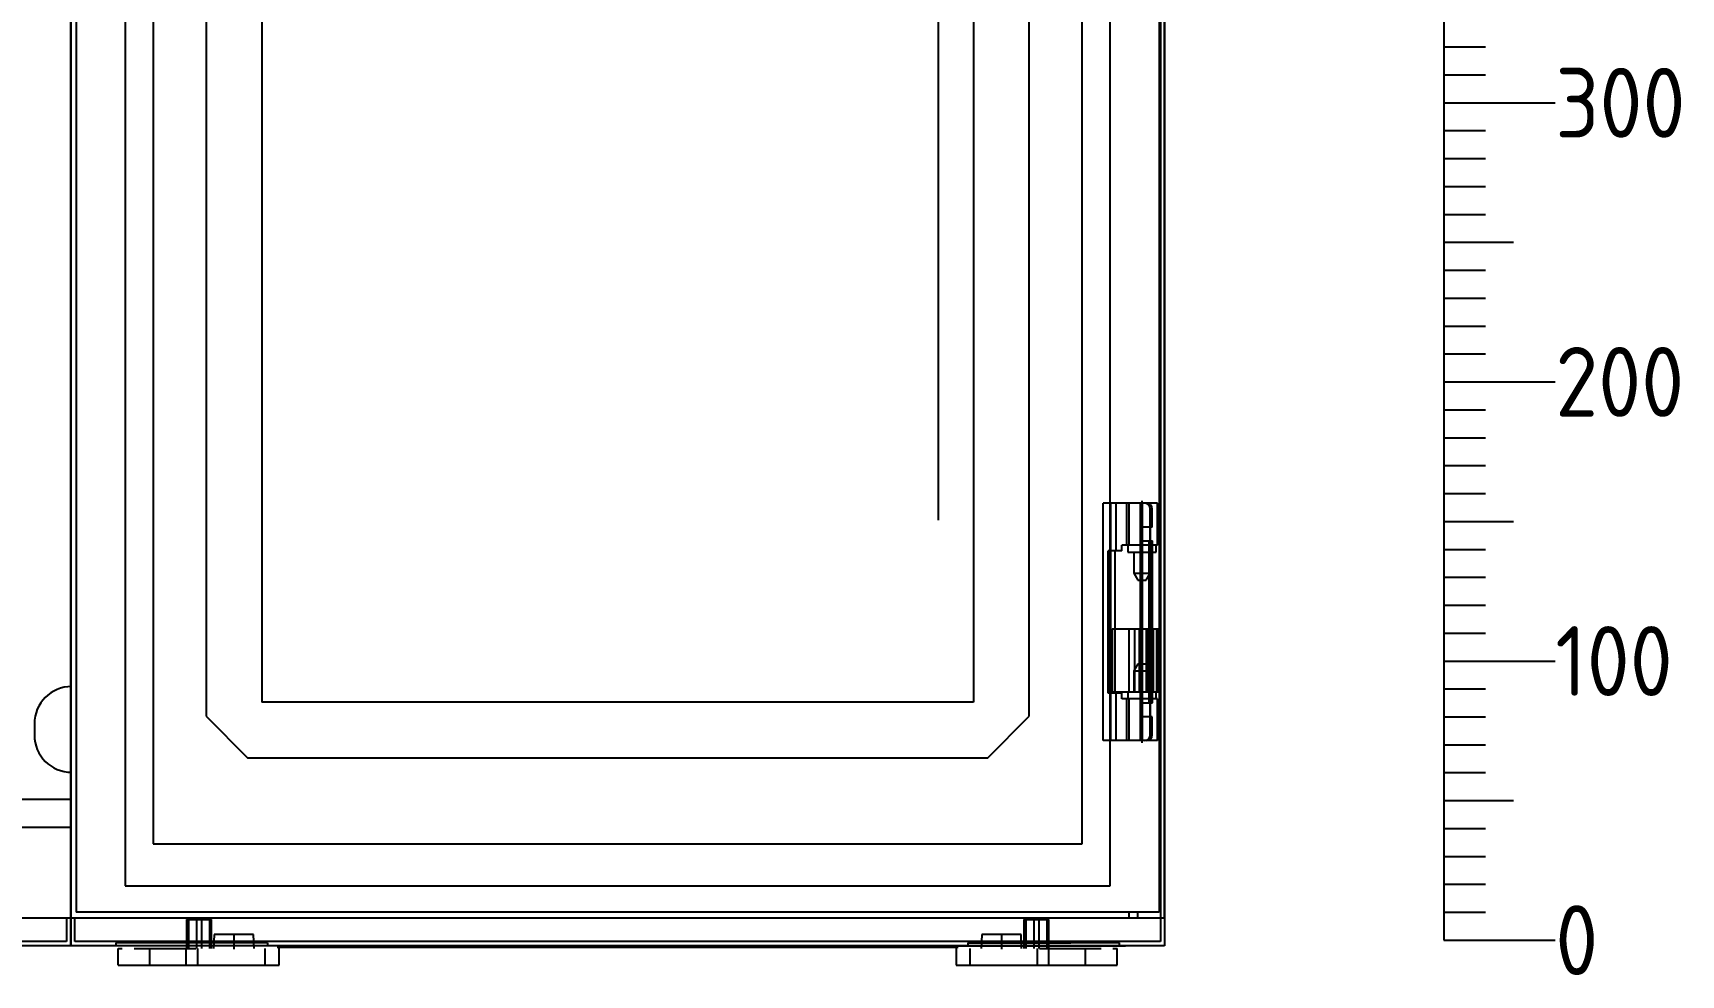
# Model space of a CAD drawing. Header units: millimetres. Extents: x 0 to 69574, y -5 to 41746.
# Drawn here: x 39596 to 40187, y 26756 to 27094 of the extents above; entities that cross this region are included whole.
import ezdxf
from ezdxf.enums import TextEntityAlignment as Align

# ---------------------------------------------------------------- set-up
doc = ezdxf.new("R2010")
doc.units = ezdxf.units.MM
doc.set_wipeout_variables(frame=1)
doc.layers.add('! NO PLOT !', color=7, linetype='Continuous', true_color=0xff75dd, plot=False)
doc.layers.add('000-PI-Oprema', color=30, linetype='Continuous', lineweight=5)
doc.layers.add('000-PI-ORMAR', color=2, linetype='Continuous')
doc.styles.add('PI0', font='isocpeur.ttf', dxfattribs={"width": 0.9})

# ---------------------------------------------------------------- blocks, each defined once
blk = doc.blocks.new('skala_2300')
for p, q in [((0, 540), (0, 0)), ((0, 320), (15, 320)), ((0, 310), (15, 310)), ((0, 300), (40, 300)), ((0, 290), (15, 290)), ((0, 280), (15, 280)), ((0, 270), (15, 270)), ((0, 260), (15, 260)), ((0, 250), (25, 250)), ((0, 240), (15, 240)), ((0, 230), (15, 230)), ((0, 220), (15, 220)), ((0, 210), (15, 210)), ((0, 200), (40, 200)), ((0, 200), (40, 200)), ((0, 200), (40, 200)), ((0, 200), (40, 200)), ((0, 200), (40, 200)), ((0, 200), (40, 200)), ((0, 200), (40, 200)), ((0, 200), (40, 200)), ((0, 190), (15, 190)), ((0, 180), (15, 180)), ((0, 170), (15, 170)), ((0, 160), (15, 160)), ((0, 150), (25, 150)), ((0, 140), (15, 140)), ((0, 130), (15, 130)), ((0, 120), (15, 120)), ((0, 110), (15, 110)), ((0, 100), (40, 100)), ((0, 90), (15, 90)), ((0, 80), (15, 80)), ((0, 70), (15, 70)), ((0, 60), (15, 60)), ((0, 50), (25, 50)), ((0, 40), (15, 40)), ((0, 30), (15, 30)), ((0, 20), (15, 20)), ((0, 10), (15, 10)), ((0, 0), (40, 0))]:
    blk.add_line(p, q)
at = {"style": 'PI0', "width": 0.9}
for s, p in [('300', (40, 300)), ('200', (40, 200)), ('100', (40, 100)), ('0', (40, 0))]:
    blk.add_text(s, height=25, dxfattribs=at).set_placement(p, align=Align.MIDDLE_LEFT)
blk = doc.blocks.new('spojnica')
at = {"layer": '! NO PLOT !', "transparency": 33554687}
for p, q in [((44856.49, 28811.5), (44856.49, 26919.4)), ((44861.49, 28809.4), (44861.49, 26919.4)), ((44799.13, 26946.4), (44799.13, 26942.4)), ((44825.86, 26946.4), (44825.86, 26942.4))]:
    blk.add_line(p, q, dxfattribs=at)
for centre, start, end in [((44812.49, 26946.4), 0, 180), ((44812.49, 26942.4), 180, 0)]:
    blk.add_arc(centre, 13.36, start, end, dxfattribs=at)
at = {"layer": '000-PI-ORMAR', "transparency": 33554687}
for p, q in [((44763.49, 26919.4), (44861.49, 26919.4)), ((44856.49, 26919.4), (44856.49, 26909.4)), ((44768.49, 26909.4), (44856.49, 26909.4))]:
    blk.add_line(p, q, dxfattribs=at)
at = {"layer": '000-PI-ORMAR', "ltscale": 0.25, "transparency": 33554687}
blk.add_line((44861.98, 26919.4), (44861.98, 26919.4), dxfattribs=at)

msp = doc.modelspace()

# ---------------------------------------------------------------- linework, layer by layer
at = {"layer": '000-PI-ORMAR', "transparency": 33554508}
msp.add_line((39560.684, 26819.404), (39658.684, 26819.404), dxfattribs=at)
at = {"layer": '000-PI-ORMAR'}
for p, q in [((39668.153, 26771.154), (39668.153, 26765.654)), ((39943.19, 26771.154), (39943.19, 26765.654)), ((39608.172, 26768.404), (39591.172, 26768.404)), ((39609.672, 26766.904), (39591.172, 26766.904)), ((39628.172, 26766.904), (39609.672, 26766.904)), ((39628.172, 26768.404), (39611.172, 26768.404)), ((39684.944, 26766.904), (39623.672, 26766.904)), ((39625.886, 26767.904), (39625.886, 26766.904)), ((39680.145, 26767.904), (39625.886, 26767.904)), ((39626.71, 26765.904), (39628.172, 26765.904)), ((39626.71, 26759.904), (39626.71, 26765.904)), ((39983.172, 26768.404), (39628.172, 26768.404)), ((39983.172, 26766.904), (39628.172, 26766.904)), ((39632.429, 26765.904), (39654.541, 26765.904)), ((39637.98, 26759.904), (39637.98, 26765.904)), ((39651.105, 26759.904), (39651.105, 26765.904)), ((39655.215, 26759.904), (39655.215, 26765.904)), ((39661.121, 26770.904), (39660.903, 26765.904)), ((39675.185, 26770.904), (39661.121, 26770.904)), ((39675.403, 26765.904), (39675.185, 26770.904)), ((39679.398, 26759.904), (39679.398, 26765.904)), ((39680.145, 26767.904), (39680.145, 26766.904)), ((39683.672, 26766.404), (39927.672, 26766.404)), ((39684.361, 26759.904), (39684.361, 26765.904)), ((39926.399, 26766.904), (39684.944, 26766.904)), ((39926.399, 26766.904), (39987.672, 26766.904)), ((39926.982, 26765.904), (39926.982, 26759.904)), ((39931.198, 26767.904), (39951.894, 26767.904)), ((39931.198, 26767.904), (39931.198, 26766.904)), ((39931.945, 26759.904), (39931.945, 26765.904)), ((39936.159, 26770.904), (39935.94, 26765.904)), ((39950.222, 26770.904), (39936.159, 26770.904)), ((39950.44, 26765.904), (39950.222, 26770.904)), ((39951.894, 26767.904), (39968.038, 26767.904)), ((39956.128, 26759.904), (39956.128, 26765.904)), ((39956.802, 26765.904), (39978.914, 26765.904)), ((39960.238, 26759.904), (39960.238, 26765.904)), ((39985.457, 26767.904), (39968.038, 26767.904)), ((39973.364, 26759.904), (39973.364, 26765.904)), ((40000.172, 26768.404), (39983.172, 26768.404)), ((40001.672, 26766.904), (39983.172, 26766.904)), ((39983.172, 26765.904), (39984.633, 26765.904)), ((39984.633, 26759.904), (39984.633, 26765.904)), ((39985.457, 26766.904), (39985.457, 26767.904)), ((39626.71, 26759.904), (39684.361, 26759.904)), ((39926.982, 26759.904), (39984.633, 26759.904))]:
    msp.add_line(p, q, dxfattribs=at)

# ---------------------------------------------------------------- block references
msp.add_blockref('skala_2300', (40101.672, 26768.904))
at = {"layer": '000-PI-Oprema'}
msp.add_blockref('spojnica', (-5202.464, -100), dxfattribs=at)

# ---------------------------------------------------------------- next in the draw order: wipeouts: each hides what was drawn before it
msp.add_wipeout([(39609.684, 28761.404), (40000.172, 28761.404), (39999.684, 26778.904), (39609.672, 26776.904)]).dxf.layer = '000-PI-ORMAR'

# ---------------------------------------------------------------- next in the draw order: linework, layer by layer
at = {"layer": '! NO PLOT !'}
for p, q in [((39609.684, 28761.404), (39609.684, 26776.904)), ((39609.684, 26776.904), (39609.684, 28761.404)), ((39629.184, 28749.904), (39629.184, 26788.404)), ((39982.184, 26788.404), (39982.184, 28749.904)), ((39609.672, 26789.904), (39609.672, 28740.766)), ((39639.184, 28734.904), (39639.184, 26803.404)), ((39972.184, 26803.404), (39972.184, 28734.904)), ((39658.184, 28689.154), (39658.184, 26849.154)), ((39953.184, 26849.154), (39953.184, 28689.154)), ((39678.184, 28684.154), (39678.184, 26854.154)), ((39933.184, 28684.154), (39933.184, 26854.154)), ((39933.184, 26854.154), (39678.184, 26854.154)), ((39658.184, 26849.154), (39673.184, 26834.154)), ((39938.184, 26834.154), (39953.184, 26849.154)), ((39938.184, 26834.154), (39673.184, 26834.154)), ((39639.184, 26803.404), (39972.184, 26803.404)), ((39629.184, 26788.404), (39982.184, 26788.404))]:
    msp.add_line(p, q, dxfattribs=at)
at = {"layer": '! NO PLOT !', "ltscale": 0.25}
msp.add_line((39920.511, 27139.404), (39920.511, 26919.404), dxfattribs=at)
at = {"layer": '000-PI-ORMAR'}
for p, q in [((39609.684, 28761.404), (39609.684, 26776.904)), ((40000.172, 28761.404), (40000.172, 26776.904)), ((40001.672, 28761.404), (40001.672, 26776.904)), ((40001.684, 26776.904), (40001.684, 28761.404)), ((40001.684, 26776.904), (40001.684, 28761.404)), ((39611.684, 28759.404), (39611.684, 26778.904)), ((39999.684, 28759.404), (39999.684, 26778.904)), ((39979.684, 26840.404), (39979.684, 26925.404)), ((39999.127, 26925.404), (39979.684, 26925.404)), ((39982.167, 26908.404), (39982.167, 26925.404)), ((39982.372, 26840.404), (39982.372, 26925.404)), ((39984.265, 26908.404), (39984.265, 26925.404)), ((39988.027, 26925.404), (39988.027, 26910.404)), ((39988.94, 26910.404), (39988.94, 26925.404)), ((39993.048, 26840.404), (39993.048, 26925.404)), ((39993.577, 26896.554), (39993.577, 26926.254)), ((39993.577, 26910.404), (39993.577, 26925.404)), ((39993.795, 26840.404), (39993.795, 26925.404)), ((39999.127, 26910.404), (39999.127, 26925.404)), ((39996.555, 26923.404), (39997.202, 26923.404)), ((39996.555, 26842.404), (39996.555, 26923.404)), ((39997.202, 26916.904), (39997.202, 26923.404)), ((39997.202, 26916.904), (39993.048, 26916.904)), ((39996.559, 26848.904), (39996.559, 26916.904)), ((39981.439, 26857.404), (39981.439, 26908.404)), ((39986.363, 26908.404), (39981.439, 26908.404)), ((39983.901, 26857.404), (39983.901, 26908.404)), ((39999.127, 26910.404), (39986.363, 26910.404)), ((39986.363, 26908.404), (39986.363, 26910.404)), ((39988.477, 26910.404), (39988.477, 26907.904)), ((39988.477, 26907.904), (39998.677, 26907.904)), ((39990.627, 26907.904), (39990.627, 26900.415)), ((39993.048, 26911.904), (39997.283, 26911.904)), ((39996.13, 26853.904), (39996.13, 26911.904)), ((39996.527, 26900.415), (39996.527, 26907.904)), ((39996.849, 26853.904), (39996.849, 26911.904)), ((39997.283, 26853.904), (39997.283, 26911.904)), ((39998.677, 26907.904), (39998.677, 26910.404)), ((39990.627, 26900.415), (39996.527, 26900.415)), ((39990.627, 26900.415), (39992.077, 26897.904)), ((39992.077, 26897.904), (39995.077, 26897.904)), ((39995.077, 26897.904), (39996.527, 26900.415)), ((39982.884, 26880.404), (39982.884, 26857.904)), ((39982.884, 26880.404), (39999.684, 26880.404)), ((39988.834, 26880.404), (39988.834, 26857.904)), ((39990.834, 26880.404), (39990.834, 26857.904)), ((39992.505, 26880.404), (39992.505, 26857.904)), ((39992.862, 26880.404), (39992.862, 26857.904)), ((39995.005, 26880.404), (39995.005, 26857.904)), ((39995.362, 26880.404), (39995.362, 26857.904)), ((39995.723, 26880.404), (39995.723, 26857.904)), ((39996.847, 26880.404), (39996.847, 26857.904)), ((39997.602, 26880.404), (39997.602, 26857.904)), ((39997.723, 26857.904), (39997.723, 26880.404)), ((39998.726, 26880.404), (39998.726, 26857.904)), ((39999.482, 26880.404), (39999.482, 26857.904)), ((39992.077, 26867.904), (39990.627, 26865.392)), ((39992.077, 26867.904), (39995.077, 26867.904)), ((39993.577, 26839.554), (39993.577, 26869.254)), ((39996.527, 26865.392), (39995.077, 26867.904)), ((39990.627, 26865.392), (39990.627, 26857.904)), ((39990.627, 26865.392), (39996.527, 26865.392)), ((39996.527, 26857.904), (39996.527, 26865.392)), ((39986.363, 26857.404), (39981.439, 26857.404)), ((39982.167, 26840.404), (39982.167, 26857.404)), ((39982.884, 26857.904), (39999.684, 26857.904)), ((39984.265, 26840.404), (39984.265, 26857.404)), ((39986.363, 26855.404), (39986.363, 26857.404)), ((39999.127, 26855.404), (39986.363, 26855.404)), ((39988.027, 26855.404), (39988.027, 26840.404)), ((39988.477, 26857.904), (39988.477, 26855.404)), ((39988.94, 26840.404), (39988.94, 26855.404)), ((39993.048, 26853.904), (39997.283, 26853.904)), ((39993.577, 26840.404), (39993.577, 26855.404)), ((39998.677, 26855.404), (39998.677, 26857.904)), ((39999.127, 26840.404), (39999.127, 26855.404)), ((39997.202, 26848.904), (39993.048, 26848.904)), ((39997.202, 26842.404), (39997.202, 26848.904)), ((39996.555, 26842.404), (39997.202, 26842.404)), ((39999.127, 26840.404), (39979.684, 26840.404)), ((39609.672, 26766.904), (39609.672, 26789.904)), ((39999.684, 26778.904), (39611.684, 26778.904)), ((39988.934, 26776.904), (39988.934, 26778.904)), ((39991.934, 26778.904), (39991.934, 26776.904)), ((39017.684, 26776.904), (39609.684, 26776.904)), ((39608.172, 26776.904), (39608.172, 26768.404)), ((39609.672, 26776.904), (39609.672, 26766.904)), ((39609.684, 26776.904), (40001.684, 26776.904)), ((39609.684, 26776.904), (40001.684, 26776.904)), ((39611.172, 26768.404), (39611.172, 26776.904)), ((39651.187, 26776.324), (39651.187, 26765.904)), ((39651.187, 26776.324), (39660.087, 26776.324)), ((39651.853, 26776.324), (39651.853, 26765.904)), ((39654.695, 26776.324), (39654.695, 26765.904)), ((39656.58, 26776.324), (39656.58, 26765.904)), ((39659.422, 26776.324), (39659.422, 26765.904)), ((39660.087, 26765.904), (39660.087, 26776.324)), ((39951.256, 26776.324), (39960.156, 26776.324)), ((39951.256, 26776.324), (39951.256, 26765.904)), ((39951.922, 26776.324), (39951.922, 26765.904)), ((39954.764, 26776.324), (39954.764, 26765.904)), ((39956.649, 26776.324), (39956.649, 26765.904)), ((39959.49, 26776.324), (39959.49, 26765.904)), ((39960.156, 26765.904), (39960.156, 26776.324)), ((40000.172, 26776.904), (40000.172, 26768.404)), ((40001.672, 26776.904), (40001.672, 26766.904))]:
    msp.add_line(p, q, dxfattribs=at)
for centre, start_param, end_param in [((39994.623, 26923.404), 4.712389, 6.2831853), ((39995.27, 26923.404), 4.712389, 6.2831853), ((39994.623, 26842.404), 3.1415927, 4.712389), ((39995.27, 26842.404), 3.1415927, 4.712389)]:
    msp.add_ellipse(centre, major_axis=(0, 2), ratio=0.9659258, start_param=start_param, end_param=end_param, dxfattribs=at)

doc.saveas('drawing.dxf')
